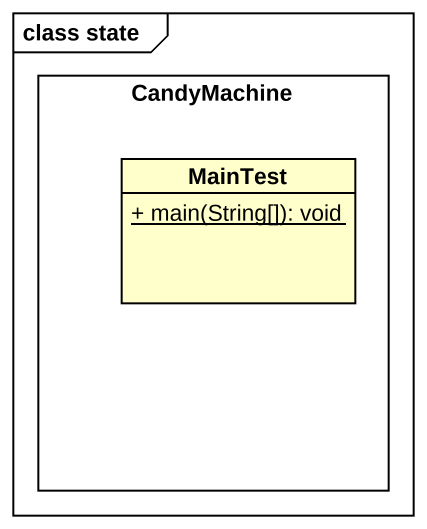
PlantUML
@startuml
mainframe class state
hide circle
hide empty members
skinparam classAttributeIconSize 0
rectangle CandyMachine {
  class MainTest {
    {static} + main(String[]): void
  }
}
@enduml
